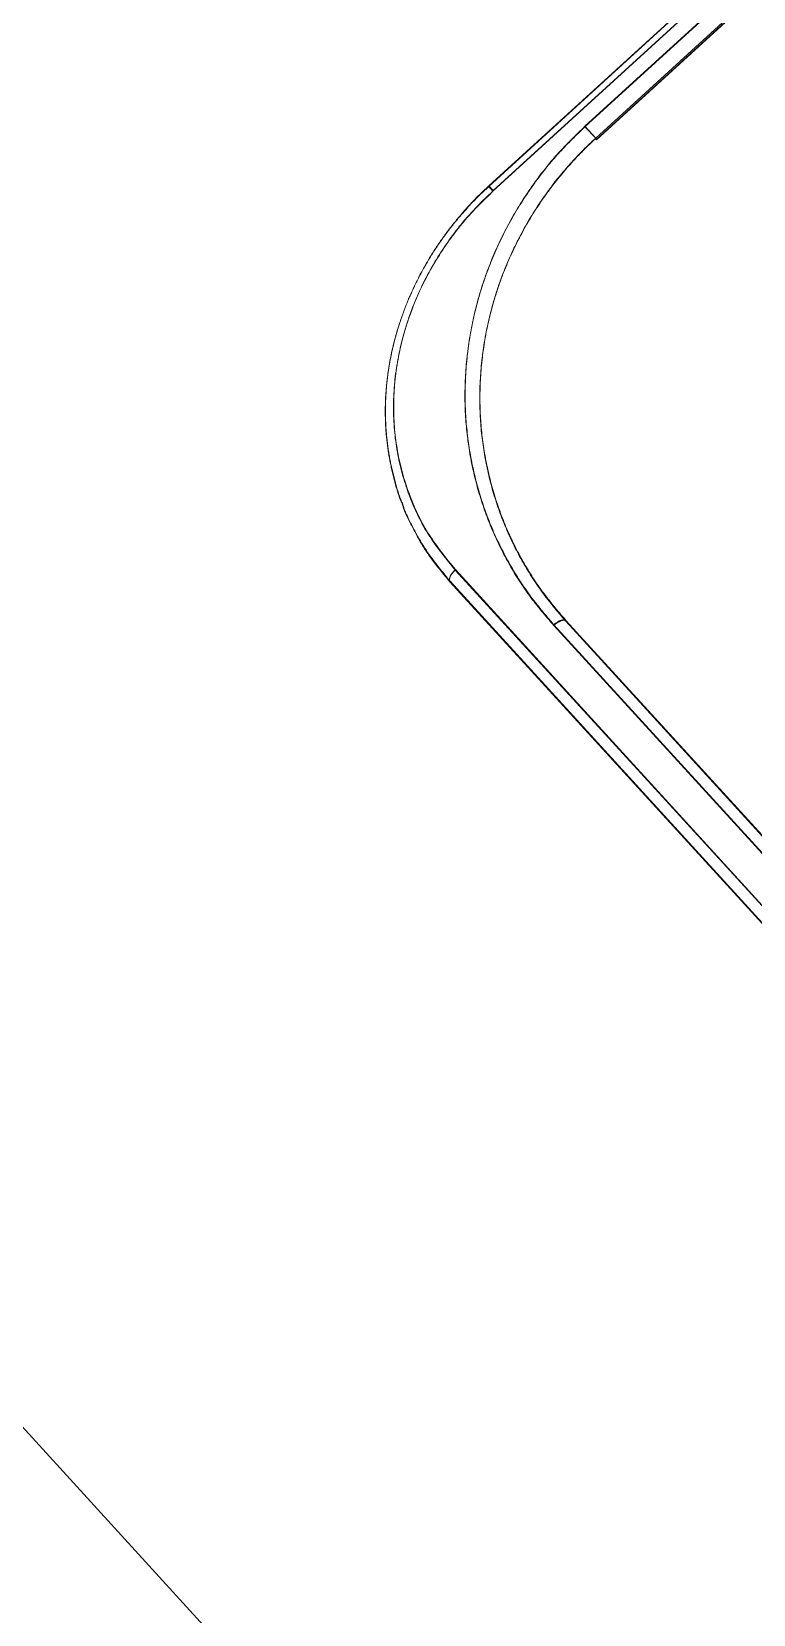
# Model space of a CAD drawing. Header units: millimetres. Extents: x -71377 to 516042, y -145869 to 441446.
# Drawn here: x 216190.6 to 216312.8, y 146059.5 to 146327.6 of the extents above; entities that cross this region are included whole.
import ezdxf

# ---------------------------------------------------------------- set-up
doc = ezdxf.new("R2010")
doc.units = ezdxf.units.MM
doc.header["$LTSCALE"] = 1000
doc.linetypes.add('IMPORT-DASHEDX2 _4_', pattern=[152.4, 101.6, -50.8])
doc.layers.add('05', color=5, linetype='IMPORT-DASHEDX2 _4_', lineweight=5)
doc.layers.add('조경라인_dwg', color=8, linetype='Continuous', lineweight=5)

# ---------------------------------------------------------------- blocks, each defined once
blk = doc.blocks.new('조경라인_dwg-6847807-지반층 배치도')
at = {"layer": '05', "flags": 128}
for points in [[(216268.78, 146300.65), (216460.75, 146475.85), (216460.02, 146476.65), (216268.02, 146301.33), (216268.75, 146300.54), (216460.78, 146475.97), (216460.06, 146476.76), (216268.05, 146301.45)], [(216279.06, 146227.1), (216279.36, 146227.35), (216279.67, 146227.57), (216279.98, 146227.75), (216280.27, 146227.88), (216280.54, 146227.95), (216280.77, 146227.97), (216280.96, 146227.94), (216281.09, 146227.84), (216768.83, 145693.66), (216281.06, 146227.73), (216280.92, 146227.82), (216280.74, 146227.86), (216280.5, 146227.84), (216280.24, 146227.76), (216279.94, 146227.63), (216279.64, 146227.46), (216279.33, 146227.24), (216279.03, 146226.99), (216767.67, 145691.97)]]:
    blk.add_lwpolyline(points, close=True, dxfattribs=at)
for points in [[(216286.15, 146309.56), (216286.31, 146309.39), (216450.49, 146459.3), (216450.33, 146459.47), (216448.48, 146461.35), (216284.3, 146311.44), (216286.15, 146309.56), (216450.33, 146459.47), (216448.52, 146461.46), (216284.33, 146311.55), (216286.15, 146309.56), (216450.3, 146459.36), (216450.46, 146459.19), (216286.28, 146309.28), (216286.12, 146309.45)], [(216776.32, 145673.61), (216262.36, 146236.35), (216262.08, 146236.08), (216261.84, 146235.79), (216261.63, 146235.5), (216261.48, 146235.21), (216261.38, 146234.95), (216261.35, 146234.72), (216261.37, 146234.52), (216261.45, 146234.37), (216774.5, 145672.62), (216261.48, 146234.49), (216261.4, 146234.63), (216261.38, 146234.83), (216261.42, 146235.06), (216261.51, 146235.33), (216261.66, 146235.61), (216261.87, 146235.9), (216262.11, 146236.19), (216262.39, 146236.46), (216776.28, 145673.49)], [(216429.38, 145827.85), (216154.31, 146129.26), (216429.42, 145827.96)]]:
    blk.add_lwpolyline(points, dxfattribs=at)
at = {"layer": '05'}
for points, knots in [([(216279.03, 146226.99), (216277.62, 146228.65), (216274.78, 146231.97), (216271.29, 146237.52), (216268.39, 146243.41), (216266.2, 146249.63), (216264.71, 146256.09), (216263.94, 146262.85), (216263.99, 146269.85), (216264.88, 146277), (216266.6, 146283.93), (216269.1, 146290.55), (216272.29, 146296.79), (216275.98, 146302.36), (216279.99, 146307.28), (216282.87, 146310.05), (216284.3, 146311.44)], [0, 0, 0, 0, 0.072449, 0.145097, 0.217547, 0.290022, 0.3627, 0.435162, 0.511399, 0.587896, 0.664099, 0.735698, 0.807553, 0.879128, 0.939564, 1, 1, 1, 1]), ([(216279.06, 146227.1), (216277.65, 146228.76), (216274.81, 146232.08), (216271.32, 146237.63), (216268.42, 146243.52), (216266.23, 146249.74), (216264.74, 146256.2), (216263.97, 146262.96), (216264.02, 146269.96), (216264.91, 146277.11), (216266.63, 146284.04), (216269.13, 146290.66), (216272.32, 146296.9), (216276.01, 146302.47), (216280.02, 146307.39), (216282.9, 146310.17), (216284.33, 146311.55)], [0, 0, 0, 0, 0.072449, 0.145097, 0.217547, 0.290022, 0.3627, 0.435162, 0.511399, 0.587896, 0.664099, 0.735698, 0.807553, 0.879128, 0.939564, 1, 1, 1, 1]), ([(216286.12, 146309.45), (216286.12, 146309.45), (216284.7, 146308.15), (216281.98, 146305.42), (216278.09, 146300.7), (216274.53, 146295.31), (216271.45, 146289.29), (216269.03, 146282.89), (216267.36, 146276.19), (216266.5, 146269.27), (216266.45, 146262.5), (216267.19, 146255.95), (216268.63, 146249.68), (216270.75, 146243.65), (216273.55, 146237.94), (216276.94, 146232.56), (216279.69, 146229.34), (216281.06, 146227.73)], [0, 0, 0, 0, 0.000001, 0.060258, 0.120516, 0.191952, 0.263666, 0.335126, 0.411333, 0.487834, 0.564075, 0.636647, 0.709437, 0.782023, 0.854616, 0.927408, 1, 1, 1, 1]), ([(216286.15, 146309.56), (216286.15, 146309.56), (216284.73, 146308.26), (216282.01, 146305.53), (216278.12, 146300.81), (216274.56, 146295.42), (216271.48, 146289.4), (216269.06, 146283), (216267.4, 146276.3), (216266.53, 146269.39), (216266.48, 146262.61), (216267.22, 146256.06), (216268.66, 146249.79), (216270.78, 146243.76), (216273.59, 146238.06), (216276.97, 146232.68), (216279.72, 146229.45), (216281.09, 146227.84)], [0, 0, 0, 0, 0.000001, 0.060258, 0.120516, 0.191952, 0.263666, 0.335126, 0.411333, 0.487834, 0.564075, 0.636647, 0.709437, 0.782023, 0.854616, 0.927408, 1, 1, 1, 1]), ([(216268.04, 146301.31), (216267.74, 146301.05), (216266.43, 146299.91), (216264.32, 146297.68), (216261.73, 146294.65), (216259.4, 146291.44), (216257.31, 146288.1), (216255.49, 146284.64), (216253.93, 146281.07), (216252.64, 146277.41), (216251.64, 146273.69), (216250.94, 146269.93), (216250.55, 146266.18), (216250.46, 146262.44), (216250.68, 146258.75), (216251.2, 146255.08), (216252.04, 146251.48), (216252.73, 146249.07), (216253.22, 146247.91), (216253.23, 146247.87)], [0, 0, 0, 0, 0.0199, 0.085255, 0.150732, 0.216274, 0.281169, 0.346061, 0.411202, 0.476512, 0.541876, 0.607173, 0.672332, 0.736811, 0.801427, 0.866679, 0.932271, 0.997825, 1, 1, 1, 1]), ([(216268.07, 146301.43), (216267.77, 146301.16), (216266.46, 146300.02), (216264.35, 146297.79), (216261.77, 146294.76), (216259.43, 146291.55), (216257.34, 146288.21), (216255.52, 146284.75), (216253.96, 146281.18), (216252.67, 146277.52), (216251.67, 146273.8), (216250.97, 146270.04), (216250.58, 146266.29), (216250.49, 146262.56), (216250.71, 146258.86), (216251.23, 146255.19), (216252.07, 146251.59), (216252.76, 146249.18), (216253.25, 146248.02), (216253.27, 146247.98)], [0, 0, 0, 0, 0.0199, 0.085255, 0.150732, 0.216274, 0.281169, 0.346061, 0.411202, 0.476512, 0.541876, 0.607173, 0.672332, 0.736811, 0.801427, 0.866679, 0.932271, 0.997825, 1, 1, 1, 1]), ([(216268.75, 146300.54), (216267.47, 146299.31), (216264.92, 146296.84), (216261, 146291.98), (216257.23, 146285.93), (216254.12, 146278.62), (216252.26, 146271.03), (216251.67, 146263.37), (216252.43, 146255.85), (216254.47, 146248.69), (216257.71, 146242.04), (216260.81, 146238.25), (216262.36, 146236.35)], [0, 0, 0, 0, 0.0706, 0.1412, 0.248453, 0.355708, 0.462999, 0.570291, 0.6777, 0.785111, 0.892555, 1, 1, 1, 1]), ([(216268.78, 146300.65), (216267.5, 146299.42), (216264.95, 146296.95), (216261.03, 146292.09), (216257.26, 146286.04), (216254.15, 146278.73), (216252.29, 146271.14), (216251.71, 146263.48), (216252.46, 146255.96), (216254.5, 146248.81), (216257.74, 146242.15), (216260.84, 146238.36), (216262.39, 146236.46)], [0, 0, 0, 0, 0.0706, 0.1412, 0.248453, 0.355708, 0.462999, 0.570291, 0.6777, 0.785111, 0.892555, 1, 1, 1, 1]), ([(216261.45, 146234.37), (216259.85, 146236.31), (216257.42, 146239.23), (216255.03, 146243.73), (216253.77, 146246.19), (216253.38, 146247.6), (216253.34, 146247.76)], [0, 0, 0, 0, 0.477683, 0.723669, 0.969655, 1, 1, 1, 1]), ([(216261.48, 146234.49), (216259.88, 146236.42), (216257.45, 146239.35), (216255.06, 146243.84), (216253.8, 146246.3), (216253.41, 146247.71), (216253.37, 146247.87)], [0, 0, 0, 0, 0.477683, 0.723669, 0.969655, 1, 1, 1, 1])]:
    blk.add_open_spline(points, degree=3, knots=knots, dxfattribs=at)

msp = doc.modelspace()

# ---------------------------------------------------------------- block references
at = {"layer": '조경라인_dwg', "rotation": 8.537736462515947e-07}
msp.add_blockref('조경라인_dwg-6847807-지반층 배치도', (0, 0), dxfattribs=at)

doc.saveas('drawing.dxf')
